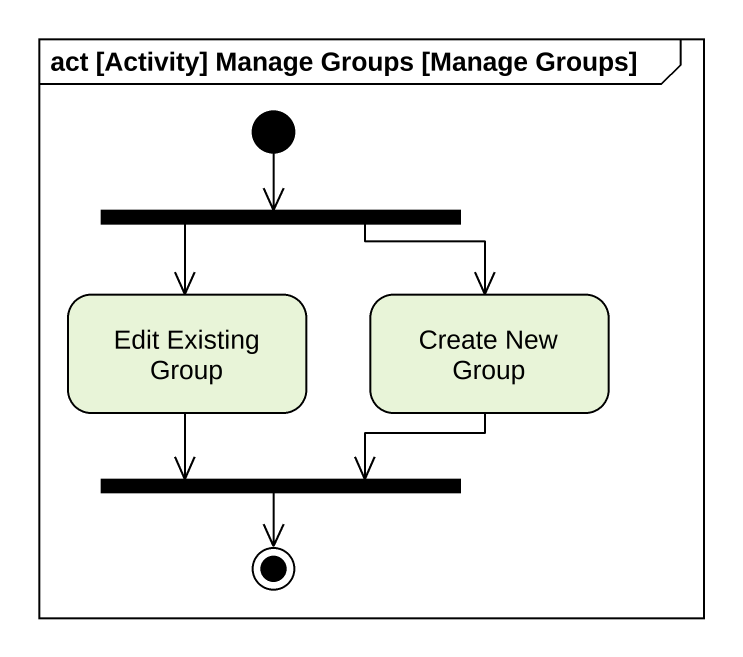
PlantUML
@startuml
mainframe act [Activity] Manage Groups [Manage Groups]
hide empty description
state fork1 <<fork>>
state "Edit Existing Group" as Edit_Existing_Group
state "Create New Group" as Create_New_Group
state fork2 <<join>>
[*] --> fork1
fork1 --> Edit_Existing_Group
fork1 --> Create_New_Group
Edit_Existing_Group --> fork2
Create_New_Group --> fork2
fork2 --> [*]
@enduml
